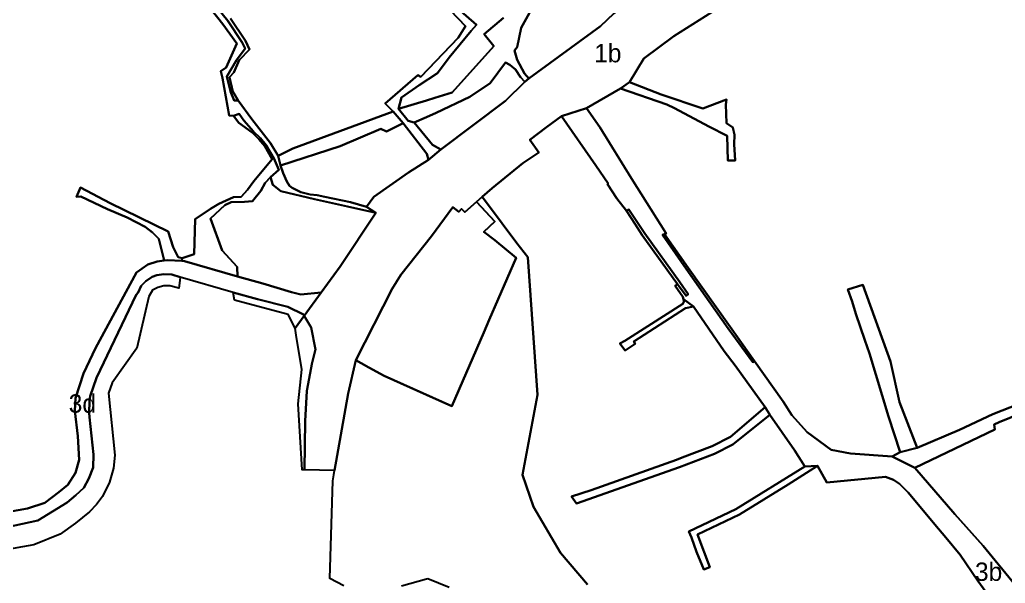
# Model space of a CAD drawing. Extents: x 548434 to 553028, y 1835063 to 1842282.
# Drawn here: x 550844.9 to 551220.7, y 1838546.9 to 1838761.8 of the extents above; entities that cross this region are included whole.
import ezdxf

# ---------------------------------------------------------------- set-up
doc = ezdxf.new("R2010")
doc.units = 0
for name, color, linetype in [('Level 15', 7, 'Continuous'), ('Level 16', 7, 'Continuous'), ('Level 23', 7, 'Continuous')]:
    doc.layers.add(name, color=color, linetype=linetype)

msp = doc.modelspace()

# ---------------------------------------------------------------- linework, layer by layer
at = {"layer": 'Level 16'}
for points in [[(551123.35, 1838773.94), (551094.38, 1838755.53), (551082.88, 1838747), (551077.39, 1838737.99), (551073.93, 1838735.55), (551061.06, 1838728.11), (551051.45, 1838725.08), (551045.75, 1838720.8), (551039.46, 1838716), (551042.85, 1838711.23), (551036.79, 1838707.11), (551025.05, 1838697.55), (551021.17, 1838694.23), (551019.1, 1838692.39), (551014.63, 1838688.45), (551013.31, 1838689.65), (551012.37, 1838688.58), (551010.01, 1838690.38), (551001.93, 1838679.33), (550990.27, 1838664.55), (550986.96, 1838659.17), (550973.03, 1838631.96), (550970.1, 1838619.22), (550964.9386, 1838589.8692), (550953.5191, 1838590.1664), (550953.73, 1838608.76), (550954.34, 1838620.29), (550956.41, 1838631.14), (550957.72, 1838636.1), (550956.01, 1838644.47), (550953.3532, 1838648.9585), (550959.799, 1838657.7827), (550967.09, 1838667.75), (550980.71, 1838688.14), (550977.16, 1838690.49), (550979.93, 1838694.3), (550993.15, 1838703.56), (551000.77, 1838708.39), (551005.47, 1838712.31), (551030.11, 1838730.92), (551037.51, 1838738.16), (551039, 1838739.41), (551066.3, 1838759.43), (551071.38, 1838764.18)], [(551214.32, 1838542.23), (551210.31, 1838547.8), (551203.55, 1838557.76), (551198.07, 1838564.32), (551195.24, 1838567.64), (551183.66, 1838581.5), (551180.45, 1838584.87), (551178.14, 1838586.34), (551175.09, 1838587.44), (551152.69, 1838585.35), (551149.13, 1838591.69), (551144.3, 1838591.47), (551140.32, 1838597.7), (551130.98, 1838611.08), (551129.17, 1838614.02), (551117.7, 1838629.95), (551113.47, 1838635.46), (551101.85, 1838652.44), (551098.07, 1838655.22), (551097.81, 1838656.14), (551094.84, 1838660.29), (551095.77, 1838660.94), (551098.98, 1838656.5), (551099.74, 1838657.1), (551096.56, 1838661.72), (551083.24, 1838680.29), (551080.47, 1838684.46), (551077.21, 1838689.44), (551076.3, 1838688.91), (551072.59, 1838693.65), (551069.06, 1838699.11), (551069.29, 1838699.34), (551064.59, 1838706.22), (551051.45, 1838725.08), (551061.06, 1838728.11), (551066.05, 1838720.89), (551078.12, 1838701.22), (551091.42, 1838680.34), (551090.72, 1838680.03), (551090.06, 1838679.73), (551099, 1838666.78), (551115.06, 1838644.06), (551124.44, 1838631.17), (551125.12, 1838631.59), (551136.05, 1838616.2), (551139.27, 1838610.99), (551145.23, 1838604.49), (551154.31, 1838597.85), (551161.65, 1838596.34), (551177.58, 1838595.25), (551186.26, 1838590.95), (551201.52, 1838573.3), (551212.25, 1838561.2), (551225.57, 1838545)], [(550827.71, 1838571.81), (550847.77, 1838575.37), (550854.41, 1838577.57), (550859.8, 1838581.62), (550863.15, 1838584.5), (550866.17, 1838588.99), (550867.54, 1838593.96), (550866.98, 1838602.95), (550865.83, 1838612.66), (550866.17, 1838617.55), (550869.15, 1838626.9), (550873.79, 1838636.62), (550889.38, 1838665.38), (550893.76, 1838668.42), (550897.33, 1838669.64), (550900.0061, 1838670.0077), (550901.26, 1838670.18), (550906.6624, 1838669.8293), (550907.73, 1838669.76), (550927.9, 1838663.91), (550937.58, 1838661.21), (550948.49, 1838657.91), (550952.09, 1838657.04), (550959.799, 1838657.7827), (550953.3532, 1838648.9585), (550953.08, 1838649.42), (550947.16, 1838652.39), (550935.56, 1838655.25), (550926.2221, 1838657.8538), (550906.0102, 1838663.6605), (550905.9974, 1838663.6642), (550902.83, 1838664.72), (550899.82, 1838664.84), (550897.21, 1838664.44), (550895.43, 1838663.77), (550893, 1838662.07), (550891.19, 1838660.29), (550890.01, 1838657.83), (550889.27, 1838656.95), (550874.11, 1838625.25), (550871.75, 1838618.2), (550871.45, 1838616.31), (550871.34, 1838611.96), (550871.44, 1838610.22), (550873.01, 1838596), (550872.83, 1838590.99), (550871.23, 1838586.91), (550869.3, 1838583.35), (550866.2, 1838580.49), (550862.93, 1838577.7), (550851.82, 1838570.78), (550840.11, 1838568.33)], [(551242.84, 1838618.28), (551218.4, 1838608.39), (551216.49, 1838607.4), (551216.7, 1838605.58), (551186.26, 1838590.95), (551177.58, 1838595.25), (551180.59, 1838596.96), (551187.08, 1838598.6), (551203.32, 1838605.43), (551216, 1838611.36), (551238.96, 1838620.42)]]:
    msp.add_lwpolyline(points, dxfattribs=at)
at = {"layer": 'Level 23'}
for points in [[(551091.9228, 1838811.9486), (551097.62, 1838804.97), (551102.64, 1838798.21), (551107.8614, 1838790.2117), (551106.97, 1838789.21), (551071.38, 1838764.18), (551066.3, 1838759.43), (551039, 1838739.41), (551037.37, 1838741.26), (551034.6, 1838746.49), (551033.61, 1838750.13), (551034.53, 1838751.36), (551036.11, 1838758.74), (551040.56, 1838766.8), (551045.86, 1838781.16), (551046.28, 1838782.29), (551050.06, 1838786.79), (551057.25, 1838789.75), (551060.58, 1838794.98), (551071.61, 1838804.52), (551076.38, 1838806.56), (551090.51, 1838811.85)], [(550995.32, 1838722.61), (551000, 1838724.66), (551003.73, 1838726.29), (551016.52, 1838732.48), (551024.26, 1838737.63), (551030.14, 1838745.49), (551031.82, 1838744.61), (551033.92, 1838742.86), (551035.88, 1838739.97), (551037.51, 1838738.16), (551030.11, 1838730.92), (551005.47, 1838712.31), (551002.32, 1838714.06)], [(551077.39, 1838737.99), (551089.55, 1838733.27), (551105.44, 1838727.98), (551114.38, 1838731.46), (551114.18, 1838729.49), (551114.45, 1838722.39), (551116.89, 1838720.67), (551117.45, 1838717.87), (551117.32, 1838714.34), (551117.72, 1838708.17), (551114.94, 1838708.13), (551114.72, 1838717.51), (551107.68, 1838721.1), (551094.58, 1838728.09), (551091.6, 1838729.47), (551073.93, 1838735.55)], [(550943.74, 1838704.56), (550940.5, 1838701.8), (550938.5, 1838699.56), (550936.76, 1838696.56), (550933.7, 1838692.68), (550930.61, 1838692.41), (550925.54, 1838692.27), (550923.08, 1838691.08), (550917.57, 1838686.01), (550922.04, 1838673.87), (550927.83, 1838667.52), (550927.9, 1838663.91), (550907.73, 1838669.76), (550906.6624, 1838669.8293), (550906.78, 1838670.92), (550911.38, 1838672.45), (550911.76, 1838685.72), (550917.59, 1838689.68), (550920.82, 1838691.59), (550926.38, 1838694.16), (550929.36, 1838694.28), (550931.7, 1838696.95), (550934.09, 1838700.28), (550941.17, 1838708.6), (550938.29, 1838713.54), (550936.07, 1838716.23), (550933.48, 1838718.81), (550928.45, 1838722.56), (550926.41, 1838725.21), (550928.56, 1838725.9), (550930.37, 1838723.45), (550933.98, 1838719.17), (550936.73, 1838716.62), (550938.88, 1838713.95), (550941.76, 1838709.01)], [(550987.32, 1838726.86), (550991.13, 1838722.34), (550984.79, 1838719.24), (550982.64, 1838720.18), (550967.06, 1838713.54), (550944.3, 1838706.24), (550943.47, 1838709.92), (550948.98, 1838712.72)], [(550991.13, 1838722.34), (551000.0884, 1838710.7355), (551000.77, 1838708.39), (550993.15, 1838703.56), (550979.93, 1838694.3), (550977.16, 1838690.49), (550970.99, 1838692.25), (550970.99, 1838692.21), (550961.21, 1838694.29), (550958.29, 1838694.86), (550955.65, 1838695.14), (550952.11, 1838696.07), (550948.8, 1838697.69), (550947.77, 1838698.53), (550946.7, 1838700.13), (550945.35, 1838703.35), (550944.3, 1838706.24), (550967.06, 1838713.54), (550982.64, 1838720.18), (550984.79, 1838719.24)], [(550940.5, 1838701.8), (550941.39, 1838698.85), (550944.42, 1838696.49), (550957.24, 1838693.4), (550969.88, 1838690.63), (550980.71, 1838688.14), (550967.09, 1838667.75), (550959.799, 1838657.7827), (550952.09, 1838657.04), (550948.49, 1838657.91), (550937.58, 1838661.21), (550927.9, 1838663.91), (550927.83, 1838667.52), (550922.04, 1838673.87), (550917.57, 1838686.01), (550923.08, 1838691.08), (550925.54, 1838692.27), (550930.61, 1838692.41), (550933.7, 1838692.68), (550936.76, 1838696.56), (550938.5, 1838699.56)], [(550906.78, 1838670.92), (550906.6624, 1838669.8293), (550901.26, 1838670.18), (550900.0061, 1838670.0077), (550897.92, 1838678.29), (550895.52, 1838680.7), (550892.68, 1838682.83), (550885.79, 1838686.36), (550878.34, 1838689.52), (550868.17, 1838694.43), (550866.52, 1838694.28), (550868.1008, 1838697.8596), (550879.39, 1838691.86), (550901.49, 1838681.1), (550903.39, 1838675.11), (550905.35, 1838671.33)], [(551019.1, 1838692.39), (551026.11, 1838684.89), (551021.87, 1838680.98), (551026.01, 1838677.74), (551034.25, 1838671.03), (551023.94, 1838647.32), (551021.84, 1838642.48), (551009.65, 1838614.39), (550983.89, 1838625.95), (550978.0234, 1838629.1966), (550975.0536, 1838630.8401), (550973.03, 1838631.96), (550986.96, 1838659.17), (550990.27, 1838664.55), (551001.93, 1838679.33), (551010.01, 1838690.38), (551012.37, 1838688.58), (551013.31, 1838689.65), (551014.63, 1838688.45)], [(551076.3, 1838688.91), (551077.21, 1838689.44), (551080.47, 1838684.46), (551083.24, 1838680.29), (551096.56, 1838661.72), (551099.74, 1838657.1), (551098.98, 1838656.5), (551095.77, 1838660.94), (551082.29, 1838679.67), (551079.58, 1838683.9)], [(551090.72, 1838680.03), (551099.83, 1838667.22), (551115.75, 1838644.65), (551125.12, 1838631.59), (551124.44, 1838631.17), (551115.06, 1838644.06), (551099, 1838666.78), (551090.06, 1838679.73)], [(551187.08, 1838598.6), (551180.59, 1838596.96), (551176.17, 1838610.52), (551168.9, 1838634.51), (551167.11, 1838639.62), (551163.78, 1838649.69), (551162.29, 1838654.37), (551160.68, 1838658.97), (551166.36, 1838660.74), (551176.93, 1838631.44), (551180.43, 1838616)], [(550953.3532, 1838648.9585), (550949.87, 1838644.19), (550947.19, 1838649.46), (550926.76, 1838654.91), (550926.2221, 1838657.8538), (550935.56, 1838655.25), (550947.16, 1838652.39), (550953.08, 1838649.42)], [(551098.07, 1838655.22), (551101.85, 1838652.44), (551098.8, 1838651.82), (551079.05, 1838639.15), (551079.6, 1838638.24), (551078.79, 1838637.77), (551075.75, 1838635.71), (551073.75, 1838638.33), (551075.65, 1838639.41), (551084.42, 1838644.9), (551097.78, 1838653.43), (551098.1, 1838654.28)], [(550953.3532, 1838648.9585), (550956.01, 1838644.47), (550957.72, 1838636.1), (550956.41, 1838631.14), (550954.34, 1838620.29), (550953.73, 1838608.76), (550953.5191, 1838590.1664), (550952.5668, 1838590.1912), (550951.06, 1838615.33), (550952.4, 1838628.41), (550950.3007, 1838641.5034), (550949.87, 1838644.19)], [(551129.17, 1838614.02), (551130.98, 1838611.08), (551116.86, 1838599.86), (551109.79, 1838596.24), (551096.44, 1838591.15), (551057.17, 1838577.37), (551055.24, 1838580), (551062.76, 1838582.47), (551095.37, 1838593.92), (551097.55, 1838594.81), (551108.97, 1838599.19), (551115.89, 1838602.76)], [(551144.3, 1838591.47), (551149.13, 1838591.69), (551137.91, 1838584.56), (551119.4, 1838573.07), (551103.3, 1838565.49), (551108.06, 1838553.04), (551105.75, 1838552.09), (551102.97, 1838558.86), (551101.03, 1838564.42), (551100.01, 1838566.62), (551118.03, 1838575.15)]]:
    msp.add_lwpolyline(points, close=True, dxfattribs=at)
for points in [[(550992.43, 1838783.25), (551019.03, 1838759.87), (551016.99, 1838757.6), (551008.65, 1838747.37), (551004.22, 1838741.48), (550997.17, 1838736.85), (550990.51, 1838732.17), (550989.32, 1838727.9), (550993.01, 1838723.22), (550995.32, 1838722.61), (551002.32, 1838714.06), (551005.47, 1838712.31), (551000.77, 1838708.39), (551000.0884, 1838710.7355), (550991.13, 1838722.34), (550987.32, 1838726.86), (550984.26, 1838729.92), (550996.68, 1838740.72), (550997.89, 1838740.08), (551012.1, 1838754.97), (551014.91, 1838759.31), (551009.2, 1838765.34)], [(551029.32, 1838762.56), (551021.95, 1838756.37), (551025.73, 1838751.75), (551009.74, 1838734.06), (551003.23, 1838732.04), (551000, 1838731.08), (550989.32, 1838727.9), (550990.51, 1838732.17), (550997.17, 1838736.85), (551004.22, 1838741.48), (551008.65, 1838747.37), (551016.99, 1838757.6), (551019.03, 1838759.87), (550992.43, 1838783.25)], [(551123.35, 1838773.94), (551094.38, 1838755.53), (551082.88, 1838747), (551077.39, 1838737.99), (551073.93, 1838735.55), (551061.06, 1838728.11), (551051.45, 1838725.08), (551045.75, 1838720.8), (551039.46, 1838716), (551042.85, 1838711.23), (551036.79, 1838707.11), (551025.05, 1838697.55), (551021.17, 1838694.23), (551019.1, 1838692.39), (551014.63, 1838688.45), (551013.31, 1838689.65), (551012.37, 1838688.58), (551010.01, 1838690.38), (551001.93, 1838679.33), (550990.27, 1838664.55), (550986.96, 1838659.17), (550973.03, 1838631.96), (550970.1, 1838619.22), (550964.9386, 1838589.8692), (550953.5191, 1838590.1664), (550953.73, 1838608.76), (550954.34, 1838620.29), (550956.41, 1838631.14), (550957.72, 1838636.1), (550956.01, 1838644.47), (550953.3532, 1838648.9585), (550959.799, 1838657.7827), (550967.09, 1838667.75), (550980.71, 1838688.14), (550977.16, 1838690.49), (550979.93, 1838694.3), (550993.15, 1838703.56), (551000.77, 1838708.39), (551005.47, 1838712.31), (551030.11, 1838730.92), (551037.51, 1838738.16), (551039, 1838739.41), (551066.3, 1838759.43), (551071.38, 1838764.18)], [(551238.96, 1838620.42), (551216, 1838611.36), (551203.32, 1838605.43), (551187.08, 1838598.6), (551180.43, 1838616), (551176.93, 1838631.44), (551166.36, 1838660.74), (551160.68, 1838658.97), (551162.29, 1838654.37), (551163.78, 1838649.69), (551167.11, 1838639.62), (551168.9, 1838634.51), (551176.17, 1838610.52), (551180.59, 1838596.96), (551177.58, 1838595.25), (551161.65, 1838596.34), (551154.31, 1838597.85), (551145.23, 1838604.49), (551139.27, 1838610.99), (551136.05, 1838616.2), (551125.12, 1838631.59), (551115.75, 1838644.65), (551099.83, 1838667.22), (551090.72, 1838680.03), (551091.42, 1838680.34), (551078.12, 1838701.22), (551066.05, 1838720.89), (551061.06, 1838728.11), (551073.93, 1838735.55), (551091.6, 1838729.47), (551094.58, 1838728.09), (551107.68, 1838721.1), (551114.72, 1838717.51), (551114.94, 1838708.13), (551117.72, 1838708.17), (551117.32, 1838714.34), (551117.45, 1838717.87), (551116.89, 1838720.67), (551114.45, 1838722.39), (551114.18, 1838729.49), (551114.38, 1838731.46), (551105.44, 1838727.98), (551089.55, 1838733.27), (551077.39, 1838737.99), (551082.88, 1838747), (551094.38, 1838755.53), (551123.35, 1838773.94)], [(550917.97, 1838765.64), (550922.37, 1838760.18), (550927.63, 1838752.71), (550923.57, 1838743.61), (550921.59, 1838742.17), (550922.14, 1838739.49), (550924.7, 1838725.35), (550926.41, 1838725.21), (550928.45, 1838722.56), (550933.48, 1838718.81), (550936.07, 1838716.23), (550938.29, 1838713.54), (550941.17, 1838708.6), (550934.09, 1838700.28), (550931.7, 1838696.95), (550929.36, 1838694.28), (550926.38, 1838694.16), (550920.82, 1838691.59), (550917.59, 1838689.68), (550911.76, 1838685.72), (550911.38, 1838672.45), (550906.78, 1838670.92), (550905.35, 1838671.33), (550903.39, 1838675.11), (550901.49, 1838681.1), (550879.39, 1838691.86), (550868.1008, 1838697.8596), (550866.52, 1838694.28), (550868.17, 1838694.43), (550878.34, 1838689.52), (550885.79, 1838686.36), (550892.68, 1838682.83), (550895.52, 1838680.7), (550897.92, 1838678.29), (550900.0061, 1838670.0077), (550897.33, 1838669.64), (550893.76, 1838668.42), (550889.38, 1838665.38), (550873.79, 1838636.62), (550869.15, 1838626.9), (550866.17, 1838617.55), (550865.83, 1838612.66), (550866.98, 1838602.95), (550867.54, 1838593.96), (550866.17, 1838588.99), (550863.15, 1838584.5), (550859.8, 1838581.62), (550854.41, 1838577.57), (550847.77, 1838575.37), (550827.71, 1838571.81)], [(550919.93, 1838766.68), (550924.24, 1838761.35), (550929.75, 1838753.19), (550930.8, 1838750.81), (550927.57, 1838746.34), (550923.81, 1838740.18), (550925.23, 1838734.39), (550926.63, 1838730.99), (550928.11, 1838730.97), (550933.35, 1838723.89), (550940.56, 1838714.73), (550943.47, 1838709.92), (550944.3, 1838706.24), (550945.35, 1838703.35), (550946.7, 1838700.13), (550947.77, 1838698.53), (550948.8, 1838697.69), (550952.11, 1838696.07), (550955.65, 1838695.14), (550958.29, 1838694.86), (550961.21, 1838694.29), (550970.99, 1838692.21), (550970.99, 1838692.25), (550977.16, 1838690.49), (550980.71, 1838688.14), (550969.88, 1838690.63), (550957.24, 1838693.4), (550944.42, 1838696.49), (550941.39, 1838698.85), (550940.5, 1838701.8), (550943.74, 1838704.56), (550941.76, 1838709.01), (550938.88, 1838713.95), (550936.73, 1838716.62), (550933.98, 1838719.17), (550930.37, 1838723.45), (550928.56, 1838725.9), (550926.41, 1838725.21), (550924.7, 1838725.35), (550922.14, 1838739.49), (550921.59, 1838742.17), (550923.57, 1838743.61), (550927.63, 1838752.71), (550922.37, 1838760.18), (550917.97, 1838765.64)], [(550925.27, 1838762.32), (550930.95, 1838753.74), (550932.51, 1838750.5), (550928.59, 1838746.34), (550926.57, 1838741.65), (550924.84, 1838739.91), (550926.14, 1838734.51), (550928.11, 1838730.97), (550926.63, 1838730.99), (550925.23, 1838734.39), (550923.81, 1838740.18), (550927.57, 1838746.34), (550930.8, 1838750.81), (550929.75, 1838753.19), (550924.24, 1838761.35), (550919.93, 1838766.68)], [(551009.2, 1838765.34), (551014.91, 1838759.31), (551012.1, 1838754.97), (550997.89, 1838740.08), (550996.68, 1838740.72), (550984.26, 1838729.92), (550987.32, 1838726.86), (550948.98, 1838712.72), (550943.47, 1838709.92), (550940.56, 1838714.73), (550933.35, 1838723.89), (550928.11, 1838730.97), (550926.14, 1838734.51), (550924.84, 1838739.91), (550926.57, 1838741.65), (550928.59, 1838746.34), (550932.51, 1838750.5), (550930.95, 1838753.74), (550925.27, 1838762.32)], [(551040.56, 1838766.8), (551036.11, 1838758.74), (551034.53, 1838751.36), (551033.61, 1838750.13), (551034.6, 1838746.49), (551037.37, 1838741.26), (551039, 1838739.41), (551037.51, 1838738.16), (551035.88, 1838739.97), (551033.92, 1838742.86), (551031.82, 1838744.61), (551030.14, 1838745.49), (551024.26, 1838737.63), (551016.52, 1838732.48), (551003.73, 1838726.29), (551000, 1838724.66), (550995.32, 1838722.61), (550993.01, 1838723.22), (550989.32, 1838727.9), (551000, 1838731.08), (551003.23, 1838732.04), (551009.74, 1838734.06), (551025.73, 1838751.75), (551021.95, 1838756.37), (551029.32, 1838762.56)], [(551214.32, 1838542.23), (551210.31, 1838547.8), (551203.55, 1838557.76), (551198.07, 1838564.32), (551195.24, 1838567.64), (551183.66, 1838581.5), (551180.45, 1838584.87), (551178.14, 1838586.34), (551175.09, 1838587.44), (551152.69, 1838585.35), (551149.13, 1838591.69), (551144.3, 1838591.47), (551140.32, 1838597.7), (551130.98, 1838611.08), (551129.17, 1838614.02), (551117.7, 1838629.95), (551113.47, 1838635.46), (551101.85, 1838652.44), (551098.07, 1838655.22), (551097.81, 1838656.14), (551094.84, 1838660.29), (551095.77, 1838660.94), (551098.98, 1838656.5), (551099.74, 1838657.1), (551096.56, 1838661.72), (551083.24, 1838680.29), (551080.47, 1838684.46), (551077.21, 1838689.44), (551076.3, 1838688.91), (551072.59, 1838693.65), (551069.06, 1838699.11), (551069.29, 1838699.34), (551064.59, 1838706.22), (551051.45, 1838725.08), (551061.06, 1838728.11), (551066.05, 1838720.89), (551078.12, 1838701.22), (551091.42, 1838680.34), (551090.72, 1838680.03), (551090.06, 1838679.73), (551099, 1838666.78), (551115.06, 1838644.06), (551124.44, 1838631.17), (551125.12, 1838631.59), (551136.05, 1838616.2), (551139.27, 1838610.99), (551145.23, 1838604.49), (551154.31, 1838597.85), (551161.65, 1838596.34), (551177.58, 1838595.25), (551186.26, 1838590.95), (551201.52, 1838573.3), (551212.25, 1838561.2), (551225.57, 1838545)], [(551061.35, 1838546.48), (551051.11, 1838558.48), (551040.76, 1838576.09), (551036.55, 1838588.24), (551042.38, 1838618.73), (551038.68, 1838671.26), (551034.49, 1838676.66), (551023.22, 1838691.65), (551021.17, 1838694.23), (551025.05, 1838697.55), (551036.79, 1838707.11), (551042.85, 1838711.23), (551039.46, 1838716), (551045.75, 1838720.8), (551051.45, 1838725.08), (551064.59, 1838706.22), (551069.29, 1838699.34), (551069.06, 1838699.11), (551072.59, 1838693.65), (551076.3, 1838688.91), (551079.58, 1838683.9), (551082.29, 1838679.67), (551095.77, 1838660.94), (551094.84, 1838660.29), (551097.81, 1838656.14), (551098.07, 1838655.22), (551098.1, 1838654.28), (551097.78, 1838653.43), (551084.42, 1838644.9), (551075.65, 1838639.41), (551073.75, 1838638.33), (551075.75, 1838635.71), (551078.79, 1838637.77), (551079.6, 1838638.24), (551079.05, 1838639.15), (551098.8, 1838651.82), (551101.85, 1838652.44), (551113.47, 1838635.46), (551117.7, 1838629.95), (551129.17, 1838614.02), (551115.89, 1838602.76), (551108.97, 1838599.19), (551097.55, 1838594.81), (551095.37, 1838593.92), (551062.76, 1838582.47), (551055.24, 1838580), (551057.17, 1838577.37), (551096.44, 1838591.15), (551109.79, 1838596.24), (551116.86, 1838599.86), (551130.98, 1838611.08), (551140.32, 1838597.7), (551144.3, 1838591.47), (551118.03, 1838575.15), (551100.01, 1838566.62), (551101.03, 1838564.42), (551102.97, 1838558.86), (551105.75, 1838552.09), (551108.06, 1838553.04), (551103.3, 1838565.49), (551119.4, 1838573.07), (551137.91, 1838584.56), (551149.13, 1838591.69), (551152.69, 1838585.35), (551175.09, 1838587.44), (551178.14, 1838586.34), (551180.45, 1838584.87), (551183.66, 1838581.5), (551195.24, 1838567.64), (551198.07, 1838564.32), (551203.55, 1838557.76), (551210.31, 1838547.8), (551214.32, 1838542.23)], [(550968.49, 1838545.91), (550963.11, 1838548.72), (550964.26, 1838586.01), (550964.6644, 1838588.3099), (550964.9386, 1838589.8692), (550970.1, 1838619.22), (550973.03, 1838631.96), (550975.0536, 1838630.8401), (550978.0234, 1838629.1966), (550983.89, 1838625.95), (551000, 1838618.72), (551009.65, 1838614.39), (551021.84, 1838642.48), (551023.94, 1838647.32), (551034.25, 1838671.03), (551026.01, 1838677.74), (551021.87, 1838680.98), (551026.11, 1838684.89), (551019.1, 1838692.39), (551021.17, 1838694.23), (551023.22, 1838691.65), (551034.49, 1838676.66), (551038.68, 1838671.26), (551042.38, 1838618.73), (551036.55, 1838588.24), (551040.76, 1838576.09), (551051.11, 1838558.48), (551061.35, 1838546.48)], [(550827.71, 1838571.81), (550847.77, 1838575.37), (550854.41, 1838577.57), (550859.8, 1838581.62), (550863.15, 1838584.5), (550866.17, 1838588.99), (550867.54, 1838593.96), (550866.98, 1838602.95), (550865.83, 1838612.66), (550866.17, 1838617.55), (550869.15, 1838626.9), (550873.79, 1838636.62), (550889.38, 1838665.38), (550893.76, 1838668.42), (550897.33, 1838669.64), (550900.0061, 1838670.0077), (550901.26, 1838670.18), (550906.6624, 1838669.8293), (550907.73, 1838669.76), (550927.9, 1838663.91), (550937.58, 1838661.21), (550948.49, 1838657.91), (550952.09, 1838657.04), (550959.799, 1838657.7827), (550953.3532, 1838648.9585), (550953.08, 1838649.42), (550947.16, 1838652.39), (550935.56, 1838655.25), (550926.2221, 1838657.8538), (550906.0102, 1838663.6605), (550905.9974, 1838663.6642), (550902.83, 1838664.72), (550899.82, 1838664.84), (550897.21, 1838664.44), (550895.43, 1838663.77), (550893, 1838662.07), (550891.19, 1838660.29), (550890.01, 1838657.83), (550889.27, 1838656.95), (550874.11, 1838625.25), (550871.75, 1838618.2), (550871.45, 1838616.31), (550871.34, 1838611.96), (550871.44, 1838610.22), (550873.01, 1838596), (550872.83, 1838590.99), (550871.23, 1838586.91), (550869.3, 1838583.35), (550866.2, 1838580.49), (550862.93, 1838577.7), (550851.82, 1838570.78), (550840.11, 1838568.33)], [(550840.11, 1838568.33), (550851.82, 1838570.78), (550862.93, 1838577.7), (550866.2, 1838580.49), (550869.3, 1838583.35), (550871.23, 1838586.91), (550872.83, 1838590.99), (550873.01, 1838596), (550871.44, 1838610.22), (550871.34, 1838611.96), (550871.45, 1838616.31), (550871.75, 1838618.2), (550874.11, 1838625.25), (550889.27, 1838656.95), (550890.01, 1838657.83), (550891.19, 1838660.29), (550893, 1838662.07), (550895.43, 1838663.77), (550897.21, 1838664.44), (550899.82, 1838664.84), (550902.83, 1838664.72), (550905.9974, 1838663.6642), (550906.0102, 1838663.6605), (550906.01, 1838663.66), (550905.86, 1838662.39), (550905.52, 1838659.39), (550902.17, 1838660.36), (550899.84, 1838660.35), (550897.49, 1838659.64), (550895.52, 1838658.65), (550894.06, 1838656.33), (550889.53, 1838636.52), (550880.14, 1838623.32), (550878.78, 1838619.39), (550881.11, 1838595.76), (550880.6, 1838590.84), (550879.07, 1838585.43), (550876.44, 1838580.04), (550874.09, 1838576.96), (550871.42, 1838574.2), (550866.07, 1838569.78), (550860.29, 1838565.66), (550850.19, 1838561.51), (550809.22, 1838554.36)], [(551242.84, 1838618.28), (551218.4, 1838608.39), (551216.49, 1838607.4), (551216.7, 1838605.58), (551186.26, 1838590.95), (551177.58, 1838595.25), (551180.59, 1838596.96), (551187.08, 1838598.6), (551203.32, 1838605.43), (551216, 1838611.36), (551238.96, 1838620.42)], [(551225.57, 1838545), (551212.25, 1838561.2), (551201.52, 1838573.3), (551186.26, 1838590.95), (551216.7, 1838605.58), (551216.49, 1838607.4), (551218.4, 1838608.39), (551242.84, 1838618.28)], [(551008.69, 1838545.24), (551000.49, 1838548.63), (551000, 1838548.49), (550990.43, 1838545.81)]]:
    msp.add_lwpolyline(points, dxfattribs=at)

# ---------------------------------------------------------------- texts
at = {"layer": 'Level 15'}
for s, p in [('1b', (551063.9422, 1838745.5757)), ('3d', (550863.5465, 1838611.96)), ('3b', (551209.1694, 1838547.8076))]:
    msp.add_text(s, height=7, dxfattribs=at).set_placement(p)

doc.saveas('drawing.dxf')
